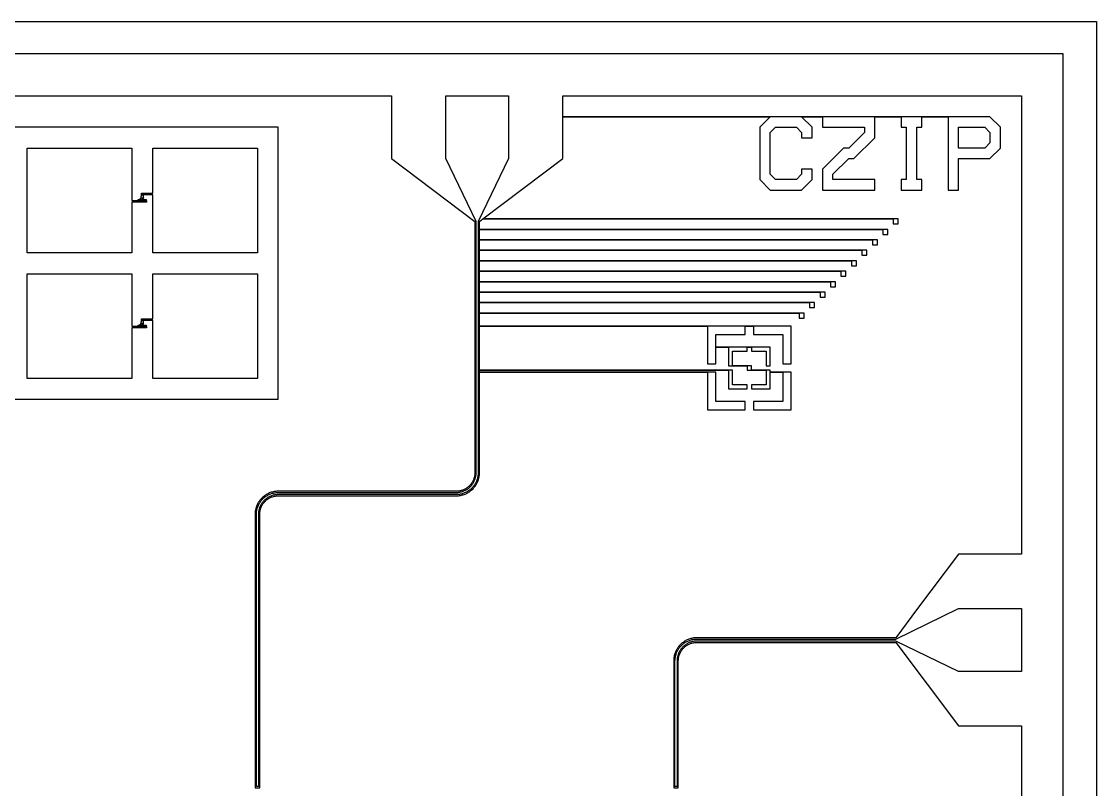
# Model space of a CAD drawing. Extents: x -3354 to 6958, y 9496 to 19808.
# Drawn here: x 1822 to 6958, y 16139 to 19808 of the extents above; entities that cross this region are included whole.
import ezdxf

# ---------------------------------------------------------------- set-up
doc = ezdxf.new("R2010")
doc.units = 0
doc.layers.add('L136D1_1t1_SIS_junction', color=2, linetype='CONTINUOUS')
doc.layers.add('L1D0', color=3, linetype='CONTINUOUS')

msp = doc.modelspace()

# ---------------------------------------------------------------- linework, layer by layer
at = {"layer": 'L136D1_1t1_SIS_junction'}
for points in [[(2382.83, 18951.013), (2382.83, 18952.513), (2380.305, 18952.513), (2380.257, 18952.518), (2380.208, 18952.527), (2380.161, 18952.542), (2380.116, 18952.56), (2380.073, 18952.584), (2380.032, 18952.611), (2379.994, 18952.642), (2379.959, 18952.677), (2379.928, 18952.715), (2379.901, 18952.756), (2379.877, 18952.799), (2379.859, 18952.844), (2379.844, 18952.891), (2379.835, 18952.94), (2379.83, 18952.988), (2379.83, 18957.538), (2379.835, 18957.586), (2379.844, 18957.635), (2379.859, 18957.682), (2379.877, 18957.727), (2379.901, 18957.77), (2379.928, 18957.811), (2379.959, 18957.849), (2379.994, 18957.884), (2380.032, 18957.915), (2380.073, 18957.942), (2380.116, 18957.966), (2380.161, 18957.984), (2380.208, 18957.999), (2380.257, 18958.008), (2380.305, 18958.013), (2392.815, 18958.013), (2389.58, 18961.249), (2388.873, 18960.542), (2388.859, 18960.556), (2389.566, 18961.263), (2388.859, 18961.97), (2388.873, 18961.984), (2389.58, 18961.277), (2392.815, 18964.513), (2392.845, 18964.513), (2389.594, 18961.263), (2392.845, 18958.013), (2393.355, 18958.013), (2393.403, 18958.008), (2393.452, 18957.999), (2393.499, 18957.984), (2393.544, 18957.966), (2393.587, 18957.942), (2393.628, 18957.915), (2393.666, 18957.884), (2393.701, 18957.849), (2393.732, 18957.811), (2393.759, 18957.77), (2393.783, 18957.727), (2393.801, 18957.682), (2393.816, 18957.635), (2393.825, 18957.586), (2393.83, 18957.538), (2393.83, 18954.988), (2393.835, 18954.94), (2393.844, 18954.891), (2393.859, 18954.844), (2393.877, 18954.799), (2393.901, 18954.756), (2393.928, 18954.715), (2393.959, 18954.677), (2393.994, 18954.642), (2394.032, 18954.611), (2394.073, 18954.584), (2394.116, 18954.56), (2394.161, 18954.542), (2394.208, 18954.527), (2394.257, 18954.518), (2394.305, 18954.513), (2403.355, 18954.513), (2403.403, 18954.518), (2403.452, 18954.527), (2403.499, 18954.542), (2403.544, 18954.56), (2403.587, 18954.584), (2403.628, 18954.611), (2403.666, 18954.642), (2403.701, 18954.677), (2403.732, 18954.715), (2403.759, 18954.756), (2403.783, 18954.799), (2403.801, 18954.844), (2403.816, 18954.891), (2403.825, 18954.94), (2403.83, 18954.988), (2403.83, 18957.538), (2403.835, 18957.586), (2403.844, 18957.635), (2403.859, 18957.682), (2403.877, 18957.727), (2403.901, 18957.77), (2403.928, 18957.811), (2403.959, 18957.849), (2403.969, 18957.859), (2400.58, 18961.249), (2399.873, 18960.542), (2399.859, 18960.556), (2400.566, 18961.263), (2399.859, 18961.97), (2399.873, 18961.984), (2400.58, 18961.277), (2403.815, 18964.513), (2392.815, 18964.513), (2392.83, 18964.528), (2392.83, 18965.513), (2393.83, 18965.513), (2393.83, 18972.738), (2393.835, 18972.786), (2393.844, 18972.835), (2393.859, 18972.882), (2393.877, 18972.927), (2393.901, 18972.97), (2393.928, 18973.011), (2393.959, 18973.049), (2393.994, 18973.084), (2394.032, 18973.115), (2394.073, 18973.142), (2394.116, 18973.166), (2394.161, 18973.184), (2394.208, 18973.199), (2394.257, 18973.208), (2394.305, 18973.213), (2394.83, 18973.213), (2394.83, 18979.513), (2402.83, 18979.513), (2402.83, 18973.213), (2403.355, 18973.213), (2403.403, 18973.208), (2403.452, 18973.199), (2403.499, 18973.184), (2403.544, 18973.166), (2403.587, 18973.142), (2403.628, 18973.115), (2403.666, 18973.084), (2403.701, 18973.049), (2403.732, 18973.011), (2403.759, 18972.97), (2403.783, 18972.927), (2403.801, 18972.882), (2403.816, 18972.835), (2403.825, 18972.786), (2403.83, 18972.738), (2403.83, 18965.513), (2404.83, 18965.513), (2404.83, 18964.513), (2403.845, 18964.513), (2400.594, 18961.263), (2403.984, 18957.874), (2403.994, 18957.884), (2404.032, 18957.915), (2404.073, 18957.942), (2404.116, 18957.966), (2404.161, 18957.984), (2404.208, 18957.999), (2404.257, 18958.008), (2404.305, 18958.013), (2417.355, 18958.013), (2417.403, 18958.008), (2417.452, 18957.999), (2417.499, 18957.984), (2417.544, 18957.966), (2417.587, 18957.942), (2417.628, 18957.915), (2417.666, 18957.884), (2417.701, 18957.849), (2417.732, 18957.811), (2417.759, 18957.77), (2417.783, 18957.727), (2417.801, 18957.682), (2417.816, 18957.635), (2417.825, 18957.586), (2417.83, 18957.538), (2417.83, 18952.988), (2417.825, 18952.94), (2417.816, 18952.891), (2417.801, 18952.844), (2417.783, 18952.799), (2417.759, 18952.756), (2417.732, 18952.715), (2417.701, 18952.677), (2417.666, 18952.642), (2417.628, 18952.611), (2417.587, 18952.584), (2417.544, 18952.56), (2417.499, 18952.542), (2417.452, 18952.527), (2417.403, 18952.518), (2417.355, 18952.513), (2414.83, 18952.513), (2414.83, 18951.013)], [(2382.83, 18351.013), (2382.83, 18352.513), (2380.305, 18352.513), (2380.257, 18352.518), (2380.208, 18352.527), (2380.161, 18352.542), (2380.116, 18352.56), (2380.073, 18352.584), (2380.032, 18352.611), (2379.994, 18352.642), (2379.959, 18352.677), (2379.928, 18352.715), (2379.901, 18352.756), (2379.877, 18352.799), (2379.859, 18352.844), (2379.844, 18352.891), (2379.835, 18352.94), (2379.83, 18352.988), (2379.83, 18357.538), (2379.835, 18357.586), (2379.844, 18357.635), (2379.859, 18357.682), (2379.877, 18357.727), (2379.901, 18357.77), (2379.928, 18357.811), (2379.959, 18357.849), (2379.994, 18357.884), (2380.032, 18357.915), (2380.073, 18357.942), (2380.116, 18357.966), (2380.161, 18357.984), (2380.208, 18357.999), (2380.257, 18358.008), (2380.305, 18358.013), (2392.815, 18358.013), (2389.58, 18361.249), (2388.873, 18360.542), (2388.859, 18360.556), (2389.566, 18361.263), (2388.859, 18361.97), (2388.873, 18361.984), (2389.58, 18361.277), (2392.815, 18364.513), (2392.845, 18364.513), (2389.594, 18361.263), (2392.845, 18358.013), (2393.355, 18358.013), (2393.403, 18358.008), (2393.452, 18357.999), (2393.499, 18357.984), (2393.544, 18357.966), (2393.587, 18357.942), (2393.628, 18357.915), (2393.666, 18357.884), (2393.701, 18357.849), (2393.732, 18357.811), (2393.759, 18357.77), (2393.783, 18357.727), (2393.801, 18357.682), (2393.816, 18357.635), (2393.825, 18357.586), (2393.83, 18357.538), (2393.83, 18354.988), (2393.835, 18354.94), (2393.844, 18354.891), (2393.859, 18354.844), (2393.877, 18354.799), (2393.901, 18354.756), (2393.928, 18354.715), (2393.959, 18354.677), (2393.994, 18354.642), (2394.032, 18354.611), (2394.073, 18354.584), (2394.116, 18354.56), (2394.161, 18354.542), (2394.208, 18354.527), (2394.257, 18354.518), (2394.305, 18354.513), (2403.355, 18354.513), (2403.403, 18354.518), (2403.452, 18354.527), (2403.499, 18354.542), (2403.544, 18354.56), (2403.587, 18354.584), (2403.628, 18354.611), (2403.666, 18354.642), (2403.701, 18354.677), (2403.732, 18354.715), (2403.759, 18354.756), (2403.783, 18354.799), (2403.801, 18354.844), (2403.816, 18354.891), (2403.825, 18354.94), (2403.83, 18354.988), (2403.83, 18357.538), (2403.835, 18357.586), (2403.844, 18357.635), (2403.859, 18357.682), (2403.877, 18357.727), (2403.901, 18357.77), (2403.928, 18357.811), (2403.959, 18357.849), (2403.969, 18357.859), (2400.58, 18361.249), (2399.873, 18360.542), (2399.859, 18360.556), (2400.566, 18361.263), (2399.859, 18361.97), (2399.873, 18361.984), (2400.58, 18361.277), (2403.815, 18364.513), (2392.815, 18364.513), (2392.83, 18364.528), (2392.83, 18365.513), (2393.83, 18365.513), (2393.83, 18372.738), (2393.835, 18372.786), (2393.844, 18372.835), (2393.859, 18372.882), (2393.877, 18372.927), (2393.901, 18372.97), (2393.928, 18373.011), (2393.959, 18373.049), (2393.994, 18373.084), (2394.032, 18373.115), (2394.073, 18373.142), (2394.116, 18373.166), (2394.161, 18373.184), (2394.208, 18373.199), (2394.257, 18373.208), (2394.305, 18373.213), (2394.83, 18373.213), (2394.83, 18379.513), (2402.83, 18379.513), (2402.83, 18373.213), (2403.355, 18373.213), (2403.403, 18373.208), (2403.452, 18373.199), (2403.499, 18373.184), (2403.544, 18373.166), (2403.587, 18373.142), (2403.628, 18373.115), (2403.666, 18373.084), (2403.701, 18373.049), (2403.732, 18373.011), (2403.759, 18372.97), (2403.783, 18372.927), (2403.801, 18372.882), (2403.816, 18372.835), (2403.825, 18372.786), (2403.83, 18372.738), (2403.83, 18365.513), (2404.83, 18365.513), (2404.83, 18364.513), (2403.845, 18364.513), (2400.594, 18361.263), (2403.984, 18357.874), (2403.994, 18357.884), (2404.032, 18357.915), (2404.073, 18357.942), (2404.116, 18357.966), (2404.161, 18357.984), (2404.208, 18357.999), (2404.257, 18358.008), (2404.305, 18358.013), (2417.355, 18358.013), (2417.403, 18358.008), (2417.452, 18357.999), (2417.499, 18357.984), (2417.544, 18357.966), (2417.587, 18357.942), (2417.628, 18357.915), (2417.666, 18357.884), (2417.701, 18357.849), (2417.732, 18357.811), (2417.759, 18357.77), (2417.783, 18357.727), (2417.801, 18357.682), (2417.816, 18357.635), (2417.825, 18357.586), (2417.83, 18357.538), (2417.83, 18352.988), (2417.825, 18352.94), (2417.816, 18352.891), (2417.801, 18352.844), (2417.783, 18352.799), (2417.759, 18352.756), (2417.732, 18352.715), (2417.701, 18352.677), (2417.666, 18352.642), (2417.628, 18352.611), (2417.587, 18352.584), (2417.544, 18352.56), (2417.499, 18352.542), (2417.452, 18352.527), (2417.403, 18352.518), (2417.355, 18352.513), (2414.83, 18352.513), (2414.83, 18351.013)]]:
    msp.add_lwpolyline(points, close=True, dxfattribs=at)
at = {"layer": 'L1D0'}
for points in [[(-3354.228, 9496.092), (-3354.228, 19653.013), (-3201.17, 19653.013), (-3201.17, 9653.013), (6798.83, 9653.013), (6798.83, 19653.013), (-3354.228, 19653.013), (-3354.228, 19808.077), (6957.757, 19808.077), (6957.757, 9496.092)], [(2943.83, 16153.013), (2943.83, 17455.183), (2944.009, 17459.521), (2944.368, 17463.847), (2944.905, 17468.155), (2945.619, 17472.436), (2946.51, 17476.685), (2947.576, 17480.893), (2948.814, 17485.054), (2950.224, 17489.159), (2951.802, 17493.203), (2953.546, 17497.179), (2955.452, 17501.079), (2957.518, 17504.896), (2959.74, 17508.625), (2962.115, 17512.26), (2964.637, 17515.793), (2967.303, 17519.218), (2970.109, 17522.531), (2973.049, 17525.724), (2976.119, 17528.794), (2979.312, 17531.734), (2982.625, 17534.54), (2986.05, 17537.206), (2989.583, 17539.728), (2993.218, 17542.103), (2996.947, 17544.325), (3000.764, 17546.391), (3004.664, 17548.297), (3008.64, 17550.041), (3012.684, 17551.619), (3016.789, 17553.029), (3020.95, 17554.267), (3025.158, 17555.333), (3029.407, 17556.224), (3033.688, 17556.938), (3037.996, 17557.475), (3042.322, 17557.834), (3046.66, 17558.013), (3900.794, 17558.013), (3904.718, 17558.175), (3908.632, 17558.5), (3912.529, 17558.985), (3916.403, 17559.632), (3920.247, 17560.438), (3924.055, 17561.402), (3927.819, 17562.523), (3931.534, 17563.798), (3935.193, 17565.226), (3938.789, 17566.803), (3942.318, 17568.528), (3945.772, 17570.398), (3949.146, 17572.408), (3952.434, 17574.556), (3955.631, 17576.838), (3958.73, 17579.251), (3961.727, 17581.789), (3964.617, 17584.449), (3967.394, 17587.226), (3970.054, 17590.116), (3972.592, 17593.113), (3975.005, 17596.212), (3977.287, 17599.409), (3979.435, 17602.697), (3981.445, 17606.071), (3983.315, 17609.525), (3985.04, 17613.054), (3986.617, 17616.65), (3988.045, 17620.309), (3989.32, 17624.024), (3990.441, 17627.788), (3991.405, 17631.596), (3992.211, 17635.44), (3992.858, 17639.314), (3993.343, 17643.211), (3993.668, 17647.125), (3993.83, 17651.049), (3993.83, 18853.013), (3848.83, 19153.013), (3848.83, 19453.013), (4148.83, 19453.013), (4148.83, 19153.013), (4003.83, 18853.013), (4003.83, 17650.843), (4003.651, 17646.505), (4003.292, 17642.179), (4002.755, 17637.871), (4002.041, 17633.59), (4001.15, 17629.341), (4000.084, 17625.133), (3998.846, 17620.972), (3997.436, 17616.867), (3995.858, 17612.823), (3994.114, 17608.847), (3992.208, 17604.947), (3990.142, 17601.13), (3987.92, 17597.401), (3985.545, 17593.766), (3983.023, 17590.233), (3980.357, 17586.808), (3977.551, 17583.495), (3974.611, 17580.302), (3971.541, 17577.232), (3968.348, 17574.292), (3965.035, 17571.486), (3961.61, 17568.82), (3958.077, 17566.298), (3954.442, 17563.923), (3950.713, 17561.701), (3946.896, 17559.635), (3942.996, 17557.729), (3939.02, 17555.985), (3934.976, 17554.407), (3930.871, 17552.997), (3926.71, 17551.759), (3922.502, 17550.693), (3918.253, 17549.802), (3913.972, 17549.088), (3909.664, 17548.551), (3905.338, 17548.192), (3901, 17548.013), (3046.866, 17548.013), (3042.942, 17547.851), (3039.028, 17547.526), (3035.131, 17547.041), (3031.257, 17546.394), (3027.413, 17545.588), (3023.605, 17544.624), (3019.841, 17543.503), (3016.126, 17542.228), (3012.467, 17540.8), (3008.871, 17539.223), (3005.342, 17537.498), (3001.888, 17535.628), (2998.514, 17533.618), (2995.226, 17531.47), (2992.029, 17529.188), (2988.93, 17526.775), (2985.933, 17524.237), (2983.043, 17521.577), (2980.266, 17518.8), (2977.606, 17515.91), (2975.068, 17512.913), (2972.655, 17509.814), (2970.373, 17506.617), (2968.225, 17503.329), (2966.215, 17499.955), (2964.345, 17496.501), (2962.62, 17492.972), (2961.043, 17489.376), (2959.615, 17485.717), (2958.34, 17482.002), (2957.219, 17478.238), (2956.255, 17474.43), (2955.449, 17470.586), (2954.802, 17466.712), (2954.317, 17462.815), (2953.992, 17458.901), (2953.83, 17454.977), (2953.83, 16153.013)], [(6298.83, 19203.013), (6298.83, 19303.013), (6423.83, 19303.013), (6448.83, 19278.013), (6448.83, 19228.013), (6423.83, 19203.013)], [(1848.83, 18703.013), (1848.83, 19203.013), (2348.83, 19203.013), (2348.83, 18953.013), (2378.33, 18953.013), (2378.33, 18951.013), (2418.83, 18951.013), (2418.83, 18945.013), (2348.83, 18945.013), (2348.83, 18703.013)], [(2448.83, 18703.013), (2448.83, 18979.513), (2394.83, 18979.513), (2394.83, 18987.513), (2448.83, 18987.513), (2448.83, 19203.013), (2948.83, 19203.013), (2948.83, 18703.013)], [(1848.83, 18103.013), (1848.83, 18603.013), (2348.83, 18603.013), (2348.83, 18353.013), (2378.33, 18353.013), (2378.33, 18351.013), (2418.83, 18351.013), (2418.83, 18345.013), (2348.83, 18345.013), (2348.83, 18103.013)], [(2448.83, 18103.013), (2448.83, 18379.513), (2394.83, 18379.513), (2394.83, 18387.513), (2448.83, 18387.513), (2448.83, 18603.013), (2948.83, 18603.013), (2948.83, 18103.013)], [(4943.83, 16153.013), (4943.83, 16755.183), (4944.009, 16759.521), (4944.368, 16763.847), (4944.905, 16768.155), (4945.619, 16772.436), (4946.51, 16776.685), (4947.576, 16780.893), (4948.814, 16785.054), (4950.224, 16789.159), (4951.802, 16793.203), (4953.546, 16797.179), (4955.452, 16801.079), (4957.518, 16804.896), (4959.74, 16808.625), (4962.115, 16812.26), (4964.637, 16815.793), (4967.303, 16819.218), (4970.109, 16822.531), (4973.049, 16825.724), (4976.119, 16828.794), (4979.312, 16831.734), (4982.625, 16834.54), (4986.05, 16837.206), (4989.583, 16839.728), (4993.218, 16842.103), (4996.947, 16844.325), (5000.764, 16846.391), (5004.664, 16848.297), (5008.64, 16850.041), (5012.684, 16851.619), (5016.789, 16853.029), (5020.95, 16854.267), (5025.158, 16855.333), (5029.407, 16856.224), (5033.688, 16856.938), (5037.996, 16857.475), (5042.322, 16857.834), (5046.66, 16858.013), (5998.83, 16858.013), (6298.83, 17003.013), (6598.83, 17003.013), (6598.83, 16703.013), (6298.83, 16703.013), (5998.83, 16848.013), (5046.866, 16848.013), (5042.942, 16847.851), (5039.028, 16847.526), (5035.131, 16847.041), (5031.257, 16846.394), (5027.413, 16845.588), (5023.605, 16844.624), (5019.841, 16843.503), (5016.126, 16842.228), (5012.467, 16840.8), (5008.871, 16839.223), (5005.342, 16837.498), (5001.888, 16835.628), (4998.514, 16833.618), (4995.226, 16831.47), (4992.029, 16829.188), (4988.93, 16826.775), (4985.933, 16824.237), (4983.043, 16821.577), (4980.266, 16818.8), (4977.606, 16815.91), (4975.068, 16812.913), (4972.655, 16809.814), (4970.373, 16806.617), (4968.225, 16803.329), (4966.215, 16799.955), (4964.345, 16796.501), (4962.62, 16792.972), (4961.043, 16789.376), (4959.615, 16785.717), (4958.34, 16782.002), (4957.219, 16778.238), (4956.255, 16774.43), (4955.449, 16770.586), (4954.802, 16766.712), (4954.317, 16762.815), (4953.992, 16758.901), (4953.83, 16754.977), (4953.83, 16153.013)]]:
    msp.add_lwpolyline(points, close=True, dxfattribs=at)
for points in [[(8.83, 19453.013), (3588.83, 19453.013), (3588.83, 19153.013), (3987.83, 18853.013), (3987.83, 17651.173), (3987.678, 17647.497), (3987.374, 17643.83), (3986.919, 17640.179), (3986.313, 17636.549), (3985.558, 17632.948), (3984.655, 17629.381), (3983.605, 17625.855), (3982.41, 17622.375), (3981.073, 17618.947), (3979.595, 17615.577), (3977.979, 17612.272), (3976.228, 17609.036), (3974.344, 17605.875), (3972.332, 17602.794), (3970.194, 17599.8), (3967.934, 17596.896), (3965.555, 17594.088), (3963.063, 17591.381), (3960.462, 17588.78), (3957.755, 17586.288), (3954.947, 17583.909), (3952.043, 17581.649), (3949.049, 17579.511), (3945.968, 17577.499), (3942.807, 17575.615), (3939.571, 17573.864), (3936.266, 17572.248), (3932.896, 17570.77), (3929.468, 17569.433), (3925.988, 17568.238), (3922.462, 17567.188), (3918.895, 17566.285), (3915.294, 17565.53), (3911.664, 17564.924), (3908.013, 17564.469), (3904.346, 17564.165), (3900.67, 17564.013), (3046.535, 17564.013), (3041.95, 17563.823), (3037.377, 17563.444), (3032.823, 17562.877), (3028.297, 17562.121), (3023.805, 17561.18), (3019.357, 17560.053), (3014.959, 17558.744), (3010.618, 17557.254), (3006.343, 17555.586), (3002.141, 17553.742), (2998.018, 17551.727), (2993.982, 17549.543), (2990.04, 17547.193), (2986.198, 17544.683), (2982.463, 17542.017), (2978.842, 17539.198), (2975.34, 17536.232), (2971.964, 17533.124), (2968.719, 17529.879), (2965.611, 17526.503), (2962.645, 17523.001), (2959.826, 17519.38), (2957.16, 17515.645), (2954.65, 17511.803), (2952.3, 17507.861), (2950.116, 17503.825), (2948.101, 17499.702), (2946.257, 17495.5), (2944.589, 17491.225), (2943.099, 17486.884), (2941.79, 17482.486), (2940.663, 17478.038), (2939.722, 17473.546), (2938.966, 17469.02), (2938.399, 17464.466), (2938.02, 17459.893), (2937.83, 17455.308), (2937.83, 16147.013), (2959.83, 16147.013), (2959.83, 17454.853), (2959.982, 17458.529), (2960.286, 17462.196), (2960.741, 17465.847), (2961.347, 17469.477), (2962.102, 17473.078), (2963.005, 17476.645), (2964.055, 17480.171), (2965.25, 17483.651), (2966.587, 17487.079), (2968.065, 17490.449), (2969.681, 17493.754), (2971.432, 17496.99), (2973.316, 17500.151), (2975.328, 17503.232), (2977.466, 17506.226), (2979.726, 17509.13), (2982.105, 17511.938), (2984.597, 17514.645), (2987.198, 17517.246), (2989.905, 17519.738), (2992.713, 17522.117), (2995.617, 17524.377), (2998.611, 17526.515), (3001.692, 17528.527), (3004.853, 17530.411), (3008.089, 17532.162), (3011.394, 17533.778), (3014.764, 17535.256), (3018.192, 17536.593), (3021.672, 17537.788), (3025.198, 17538.838), (3028.765, 17539.741), (3032.366, 17540.496), (3035.996, 17541.102), (3039.647, 17541.557), (3043.314, 17541.861), (3046.99, 17542.013), (3901.125, 17542.013), (3905.71, 17542.203), (3910.283, 17542.582), (3914.837, 17543.149), (3919.363, 17543.905), (3923.855, 17544.846), (3928.303, 17545.973), (3932.701, 17547.282), (3937.042, 17548.772), (3941.317, 17550.44), (3945.519, 17552.284), (3949.642, 17554.299), (3953.678, 17556.483), (3957.62, 17558.833), (3961.462, 17561.343), (3965.197, 17564.009), (3968.818, 17566.828), (3972.32, 17569.794), (3975.696, 17572.902), (3978.941, 17576.147), (3982.049, 17579.523), (3985.015, 17583.025), (3987.834, 17586.646), (3990.5, 17590.381), (3993.01, 17594.223), (3995.36, 17598.165), (3997.544, 17602.201), (3999.559, 17606.324), (4001.403, 17610.526), (4003.071, 17614.801), (4004.561, 17619.142), (4005.87, 17623.54), (4006.997, 17627.988), (4007.938, 17632.48), (4008.694, 17637.006), (4009.261, 17641.56), (4009.64, 17646.133), (4009.83, 17650.718), (4009.83, 18133.013), (5098.83, 18133.013), (5098.83, 17953.013), (5278.83, 17953.013), (5278.83, 17993.013), (5138.83, 17993.013), (5138.83, 18133.013), (4009.83, 18133.013), (4009.83, 18143.013), (5198.83, 18143.013), (5198.83, 18053.013), (5288.83, 18053.013), (5288.83, 18073.013), (5218.83, 18073.013), (5218.83, 18143.013), (4009.83, 18143.013), (4009.83, 18353.013), (5098.83, 18353.013), (5098.83, 18173.013), (5138.83, 18173.013), (5138.83, 18253.013), (5198.83, 18253.013), (5198.83, 18163.013), (5288.83, 18163.013), (5288.83, 18143.013), (5378.83, 18143.013), (5378.83, 18073.013), (5308.83, 18073.013), (5308.83, 18053.013), (5398.83, 18053.013), (5398.83, 18133.013), (5458.83, 18133.013), (5458.83, 17993.013), (5318.83, 17993.013), (5318.83, 17953.013), (5498.83, 17953.013), (5498.83, 18133.013), (5398.83, 18133.013), (5398.83, 18143.013), (5308.83, 18143.013), (5308.83, 18163.013), (5218.83, 18163.013), (5218.83, 18233.013), (5288.83, 18233.013), (5288.83, 18253.013), (5308.83, 18253.013), (5308.83, 18233.013), (5378.83, 18233.013), (5378.83, 18163.013), (5398.83, 18163.013), (5398.83, 18253.013), (5138.83, 18253.013), (5138.83, 18313.013), (5278.83, 18313.013), (5278.83, 18353.013), (5318.83, 18353.013), (5318.83, 18313.013), (5458.83, 18313.013), (5458.83, 18173.013), (5498.83, 18173.013), (5498.83, 18353.013), (4009.83, 18353.013), (4009.83, 18415.013), (5536.83, 18415.013), (5536.83, 18391.013), (5560.83, 18391.013), (5560.83, 18415.013), (4009.83, 18415.013), (4009.83, 18465.013), (5586.83, 18465.013), (5586.83, 18441.013), (5610.83, 18441.013), (5610.83, 18465.013), (4009.83, 18465.013), (4009.83, 18515.013), (5636.83, 18515.013), (5636.83, 18491.013), (5660.83, 18491.013), (5660.83, 18515.013), (4009.83, 18515.013), (4009.83, 18565.013), (5686.83, 18565.013), (5686.83, 18541.013), (5710.83, 18541.013), (5710.83, 18565.013), (4009.83, 18565.013), (4009.83, 18615.013), (5736.83, 18615.013), (5736.83, 18591.013), (5760.83, 18591.013), (5760.83, 18615.013), (4009.83, 18615.013), (4009.83, 18665.013), (5786.83, 18665.013), (5786.83, 18641.013), (5810.83, 18641.013), (5810.83, 18665.013), (4009.83, 18665.013), (4009.83, 18715.013), (5836.83, 18715.013), (5836.83, 18691.013), (5860.83, 18691.013), (5860.83, 18715.013), (4009.83, 18715.013), (4009.83, 18765.013), (5886.83, 18765.013), (5886.83, 18741.013), (5910.83, 18741.013), (5910.83, 18765.013), (4009.83, 18765.013), (4009.83, 18815.013), (5936.83, 18815.013), (5936.83, 18791.013), (5960.83, 18791.013), (5960.83, 18815.013), (4009.83, 18815.013), (4009.83, 18853.013), (4025.79, 18865.013), (5986.83, 18865.013), (5986.83, 18841.013), (6010.83, 18841.013), (6010.83, 18865.013), (4025.79, 18865.013), (4408.83, 19153.013), (4408.83, 19353.013), (5398.83, 19353.013), (5348.83, 19303.013), (5348.83, 19053.013), (5398.83, 19003.013), (5548.83, 19003.013), (5598.83, 19053.013), (5598.83, 19103.013), (5548.83, 19103.013), (5548.83, 19078.013), (5523.83, 19053.013), (5423.83, 19053.013), (5398.83, 19078.013), (5398.83, 19278.013), (5423.83, 19303.013), (5523.83, 19303.013), (5548.83, 19278.013), (5548.83, 19253.013), (5598.83, 19253.013), (5598.83, 19303.013), (5548.83, 19353.013), (5648.83, 19353.013), (5648.83, 19303.013), (5848.83, 19303.013), (5848.83, 19278.013), (5773.83, 19203.013), (5748.83, 19203.013), (5648.83, 19103.013), (5648.83, 19003.013), (5898.83, 19003.013), (5898.83, 19053.013), (5698.83, 19053.013), (5698.83, 19078.013), (5773.83, 19153.013), (5798.83, 19153.013), (5898.83, 19253.013), (5898.83, 19353.013), (6023.83, 19353.013), (6023.83, 19303.013), (6048.83, 19303.013), (6048.83, 19053.013), (6023.83, 19053.013), (6023.83, 19003.013), (6123.83, 19003.013), (6123.83, 19053.013), (6098.83, 19053.013), (6098.83, 19303.013), (6123.83, 19303.013), (6123.83, 19353.013), (6248.83, 19353.013), (6248.83, 19003.013), (6298.83, 19003.013), (6298.83, 19153.013), (6448.83, 19153.013), (6498.83, 19203.013), (6498.83, 19303.013), (6448.83, 19353.013), (4408.83, 19353.013), (4408.83, 19453.013), (6598.83, 19453.013), (6598.83, 17263.013), (6298.83, 17263.013), (6103.341, 17003.013), (5998.83, 16864.013), (5046.535, 16864.013), (5041.95, 16863.823), (5037.377, 16863.444), (5032.823, 16862.877), (5028.297, 16862.121), (5023.805, 16861.18), (5019.357, 16860.053), (5014.959, 16858.744), (5010.618, 16857.254), (5006.343, 16855.586), (5002.141, 16853.742), (4998.018, 16851.727), (4993.982, 16849.543), (4990.04, 16847.193), (4986.198, 16844.683), (4982.463, 16842.017), (4978.842, 16839.198), (4975.34, 16836.232), (4971.964, 16833.124), (4968.719, 16829.879), (4965.611, 16826.503), (4962.645, 16823.001), (4959.826, 16819.38), (4957.16, 16815.645), (4954.65, 16811.803), (4952.3, 16807.861), (4950.116, 16803.825), (4948.101, 16799.702), (4946.257, 16795.5), (4944.589, 16791.225), (4943.099, 16786.884), (4941.79, 16782.486), (4940.663, 16778.038), (4939.722, 16773.546), (4938.966, 16769.02), (4938.399, 16764.466), (4938.02, 16759.893), (4937.83, 16755.308), (4937.83, 16147.013), (4959.83, 16147.013), (4959.83, 16754.853), (4959.982, 16758.529), (4960.286, 16762.196), (4960.741, 16765.847), (4961.347, 16769.477), (4962.102, 16773.078), (4963.005, 16776.645), (4964.055, 16780.171), (4965.25, 16783.651), (4966.587, 16787.079), (4968.065, 16790.449), (4969.681, 16793.754), (4971.432, 16796.99), (4973.316, 16800.151), (4975.328, 16803.232), (4977.466, 16806.226), (4979.726, 16809.13), (4982.105, 16811.938), (4984.597, 16814.645), (4987.198, 16817.246), (4989.905, 16819.738), (4992.713, 16822.117), (4995.617, 16824.377), (4998.611, 16826.515), (5001.692, 16828.527), (5004.853, 16830.411), (5008.089, 16832.162), (5011.394, 16833.778), (5014.764, 16835.256), (5018.192, 16836.593), (5021.672, 16837.788), (5025.198, 16838.838), (5028.765, 16839.741), (5032.366, 16840.496), (5035.996, 16841.102), (5039.647, 16841.557), (5043.314, 16841.861), (5046.99, 16842.013), (5998.83, 16842.013), (6298.83, 16443.013), (6598.83, 16443.013), (6598.83, 12863.013)], [(548.83, 18003.013), (3048.83, 18003.013), (3048.83, 19303.013), (8.83, 19303.013)]]:
    msp.add_lwpolyline(points, dxfattribs=at)

doc.saveas('drawing.dxf')
